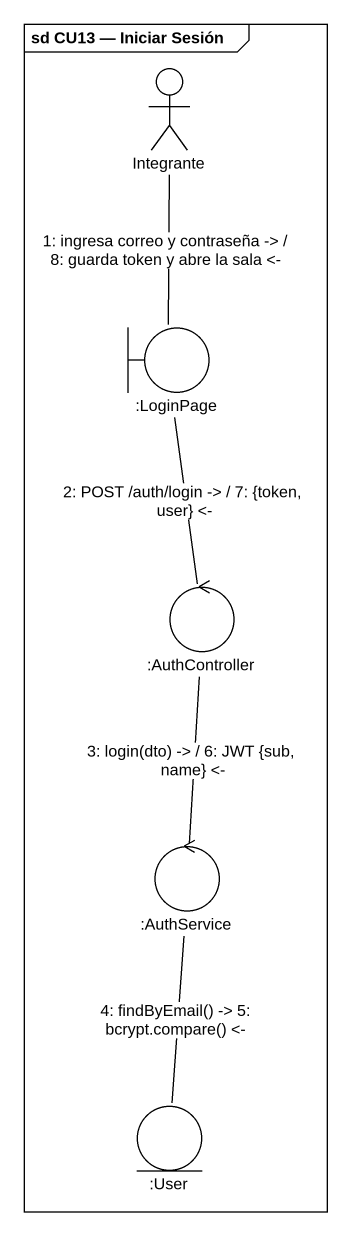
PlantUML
@startuml
mainframe sd CU13 — Iniciar Sesión
actor Integrante
boundary ":LoginPage" as LoginPage
control ":AuthController" as AuthController
control ":AuthService" as AuthService
entity ":User" as User
Integrante -- LoginPage : 1: ingresa correo y contraseña -> / 8: guarda token y abre la sala <-
LoginPage -- AuthController : 2: POST /auth/login -> / 7: {token, user} <-
AuthController -- AuthService : 3: login(dto) -> / 6: JWT {sub, name} <-
AuthService -- User : 4: findByEmail() -> 5: bcrypt.compare() <-
@enduml
